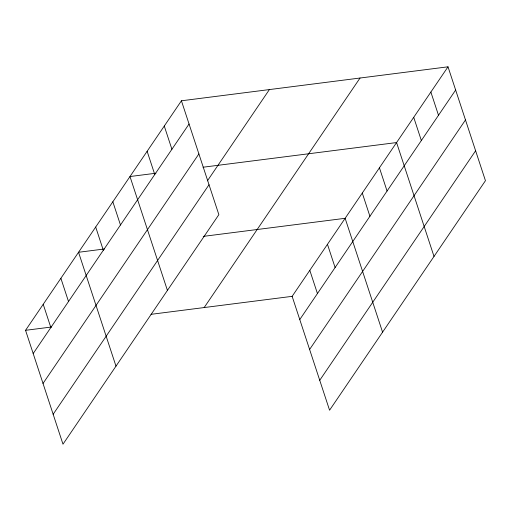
<?xml version="1.0" encoding="UTF-8"?>
<svg xmlns="http://www.w3.org/2000/svg" width="511" height="511" viewBox="0 0 511 511"><rect width="100%" height="100%" fill="white"/><g stroke="black" fill="none" stroke-linecap="round" stroke-linejoin="round"><path stroke-width="0.77" d="M181.424 100.788L218.861 214.658L62.987 444.187L25.55 330.317L181.424 100.788L448.013 66.813L485.45 180.683L329.576 410.212L292.139 296.342L448.013 66.813M33.183 353.535L189.057 124.007M43.02 383.448L198.894 153.92M207.409 180.862L269.399 89.578M53.15 414.268L209.025 184.739M204.164 307.558L360.038 78.03M299.772 319.56L455.646 90.032M309.609 349.473L465.483 119.944M319.739 380.299L475.613 150.771M155.906 173.229L129.986 176.531L167.423 290.401M203.033 167.225L396.574 142.563L434.011 256.426M104.468 248.972L78.547 252.281L115.984 366.144M203.244 236.389L345.136 218.306L382.573 332.169M25.55 330.317L51.47 327.014M151.032 314.329L292.139 296.342M430.869 92.063L438.502 115.282M413.718 117.313L421.351 140.531M379.43 167.806L387.063 191.025M362.28 193.056L369.913 216.274M327.468 244.315L335.101 267.534M309.807 270.332L317.44 293.55M164.28 126.038L171.913 149.257M147.13 151.288L154.763 174.5M112.842 201.781L120.475 225M95.691 227.031L103.324 250.249M60.879 278.291L68.512 301.509M43.218 304.307L50.851 327.519"/></g></svg>
